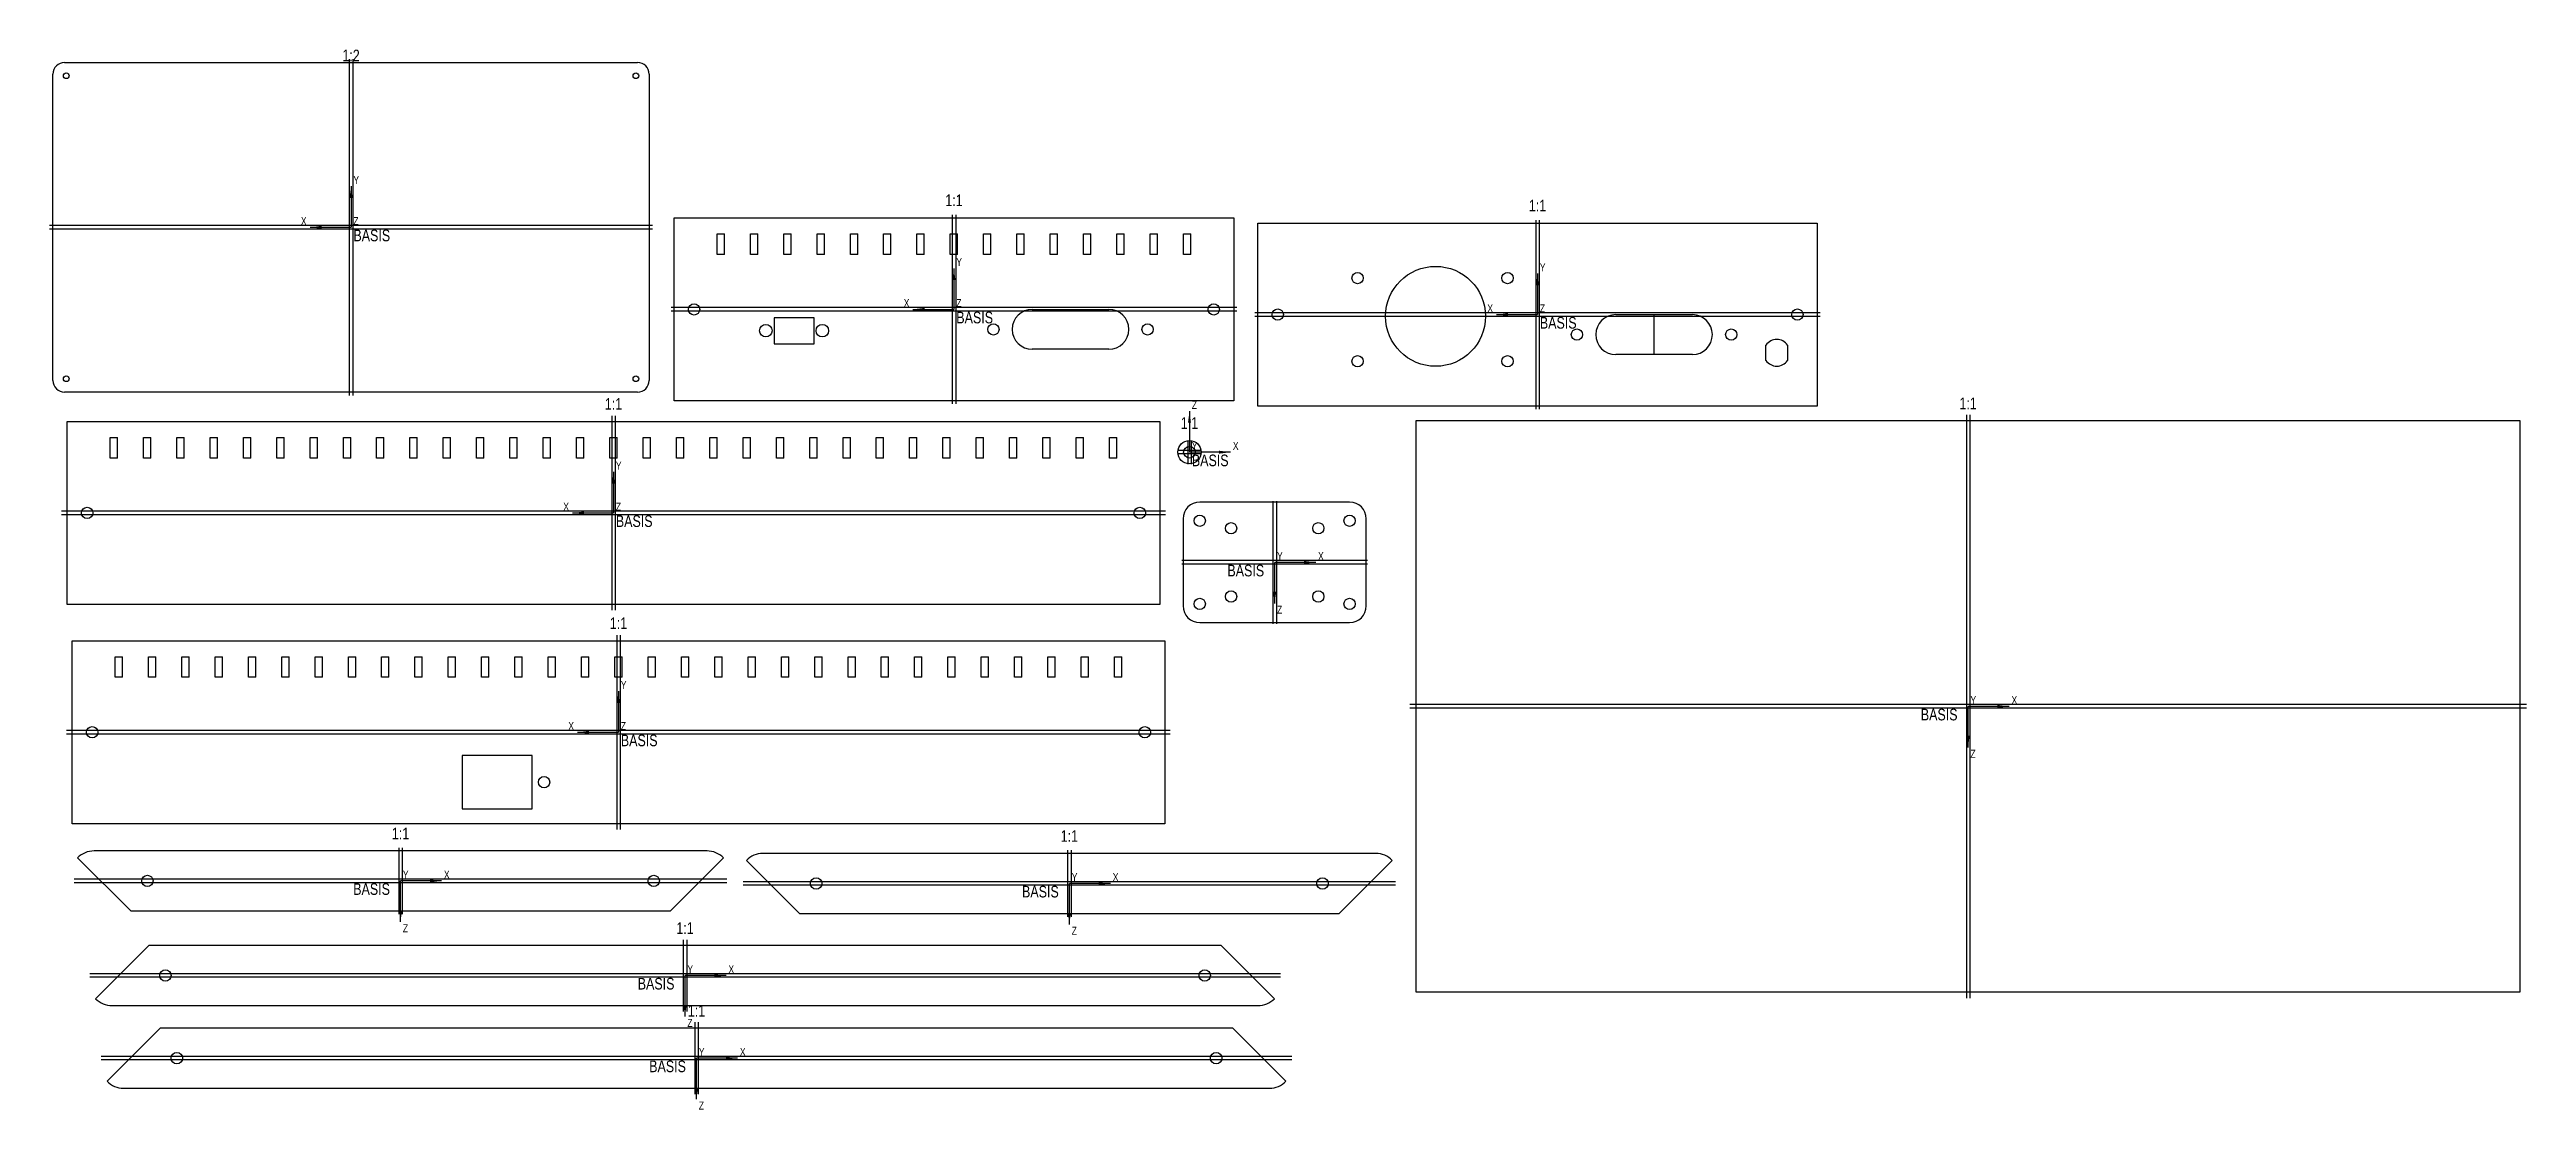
# Model space of a CAD drawing. Header units: millimetres. Extents: x 221 to 965, y -14 to 304.
import ezdxf

# ---------------------------------------------------------------- set-up
doc = ezdxf.new("R2010")
doc.units = ezdxf.units.MM
doc.header["$LTSCALE"] = 19.36
doc.layers.get('0').update_dxf_attribs({"linetype": 'CONTINUOUS'})
for name, color, linetype in [('_ACHSEN', 7, 'CONTINUOUS'), ('_NOTIZEN', 7, 'CONTINUOUS'), ('S-EBENEN', 7, 'CONTINUOUS'), ('S-KOORDINATENSYSTEM', 7, 'CONTINUOUS')]:
    doc.layers.add(name, color=color, linetype=linetype)
doc.styles.get("Standard").update_dxf_attribs({"font": 'txt', "width": 0.8})

msp = doc.modelspace()

# ---------------------------------------------------------------- linework, layer by layer
at = {"color": 7, "linetype": 'CONTINUOUS'}
for p, q in [((225.82, 300.03), (397.82, 300.03)), ((222.32, 204.53), (222.32, 296.53)), ((401.32, 296.53), (401.32, 204.53)), ((408.8, 198.38), (408.8, 253.38)), ((408.8, 253.38), (576.8, 253.38)), ((576.8, 253.38), (576.8, 198.38)), ((421.7, 242.38), (421.7, 248.58)), ((421.7, 248.58), (423.9, 248.58)), ((423.9, 242.38), (423.9, 248.58)), ((431.7, 242.38), (431.7, 248.58)), ((431.7, 248.58), (433.9, 248.58)), ((433.9, 242.38), (433.9, 248.58)), ((441.7, 242.38), (441.7, 248.58)), ((441.7, 248.58), (443.9, 248.58)), ((443.9, 242.38), (443.9, 248.58)), ((451.7, 242.38), (451.7, 248.58)), ((451.7, 248.58), (453.9, 248.58)), ((453.9, 242.38), (453.9, 248.58)), ((461.7, 242.38), (461.7, 248.58)), ((461.7, 248.58), (463.9, 248.58)), ((463.9, 242.38), (463.9, 248.58)), ((471.7, 242.38), (471.7, 248.58)), ((471.7, 248.58), (473.9, 248.58)), ((473.9, 242.38), (473.9, 248.58)), ((481.7, 242.38), (481.7, 248.58)), ((481.7, 248.58), (483.9, 248.58)), ((483.9, 242.38), (483.9, 248.58)), ((491.7, 242.38), (491.7, 248.58)), ((491.7, 248.58), (493.9, 248.58)), ((493.9, 242.38), (493.9, 248.58)), ((501.7, 242.38), (501.7, 248.58)), ((501.7, 248.58), (503.9, 248.58)), ((503.9, 242.38), (503.9, 248.58)), ((511.7, 242.38), (511.7, 248.58)), ((511.7, 248.58), (513.9, 248.58)), ((513.9, 242.38), (513.9, 248.58)), ((521.7, 248.58), (523.9, 248.58)), ((521.7, 242.38), (521.7, 248.58)), ((523.9, 242.38), (523.9, 248.58)), ((531.7, 248.58), (533.9, 248.58)), ((531.7, 242.38), (531.7, 248.58)), ((533.9, 242.38), (533.9, 248.58)), ((541.7, 248.58), (543.9, 248.58)), ((541.7, 242.38), (541.7, 248.58)), ((543.9, 242.38), (543.9, 248.58)), ((551.7, 248.58), (553.9, 248.58)), ((551.7, 242.38), (551.7, 248.58)), ((553.9, 242.38), (553.9, 248.58)), ((561.7, 248.58), (563.9, 248.58)), ((561.7, 242.38), (561.7, 248.58)), ((563.9, 242.38), (563.9, 248.58)), ((583.99, 196.79), (583.99, 251.79)), ((583.99, 251.79), (751.99, 251.79)), ((751.99, 251.79), (751.99, 196.79)), ((423.9, 242.38), (421.7, 242.38)), ((433.9, 242.38), (431.7, 242.38)), ((443.9, 242.38), (441.7, 242.38)), ((453.9, 242.38), (451.7, 242.38)), ((463.9, 242.38), (461.7, 242.38)), ((473.9, 242.38), (471.7, 242.38)), ((483.9, 242.38), (481.7, 242.38)), ((493.9, 242.38), (491.7, 242.38)), ((503.9, 242.38), (501.7, 242.38)), ((513.9, 242.38), (511.7, 242.38)), ((523.9, 242.38), (521.7, 242.38)), ((533.9, 242.38), (531.7, 242.38)), ((543.9, 242.38), (541.7, 242.38)), ((553.9, 242.38), (551.7, 242.38)), ((563.9, 242.38), (561.7, 242.38)), ((438.8, 223.38), (438.8, 215.48)), ((450.8, 223.38), (438.8, 223.38)), ((450.8, 215.48), (450.8, 223.38)), ((516.3, 225.88), (539.3, 225.88)), ((691.49, 224.29), (714.49, 224.29)), ((438.8, 215.48), (450.8, 215.48)), ((539.3, 213.88), (516.3, 213.88)), ((714.49, 212.29), (691.49, 212.29)), ((736.57, 210.51), (736.57, 215.17)), ((743.07, 215.17), (743.07, 210.51)), ((397.82, 201.03), (225.82, 201.03)), ((576.8, 198.38), (408.8, 198.38)), ((751.99, 196.79), (583.99, 196.79)), ((226.6, 137.22), (226.6, 192.22)), ((226.6, 192.22), (554.6, 192.22)), ((239.5, 181.22), (239.5, 187.42)), ((239.5, 187.42), (241.7, 187.42)), ((241.7, 181.22), (241.7, 187.42)), ((249.5, 181.22), (249.5, 187.42)), ((249.5, 187.42), (251.7, 187.42)), ((251.7, 181.22), (251.7, 187.42)), ((259.5, 181.22), (259.5, 187.42)), ((259.5, 187.42), (261.7, 187.42)), ((261.7, 181.22), (261.7, 187.42)), ((269.5, 181.22), (269.5, 187.42)), ((269.5, 187.42), (271.7, 187.42)), ((271.7, 181.22), (271.7, 187.42)), ((279.5, 181.22), (279.5, 187.42)), ((279.5, 187.42), (281.7, 187.42)), ((281.7, 181.22), (281.7, 187.42)), ((289.5, 181.22), (289.5, 187.42)), ((289.5, 187.42), (291.7, 187.42)), ((291.7, 181.22), (291.7, 187.42)), ((299.5, 181.22), (299.5, 187.42)), ((299.5, 187.42), (301.7, 187.42)), ((301.7, 181.22), (301.7, 187.42)), ((309.5, 181.22), (309.5, 187.42)), ((309.5, 187.42), (311.7, 187.42)), ((311.7, 181.22), (311.7, 187.42)), ((319.5, 181.22), (319.5, 187.42)), ((319.5, 187.42), (321.7, 187.42)), ((321.7, 181.22), (321.7, 187.42)), ((329.5, 181.22), (329.5, 187.42)), ((329.5, 187.42), (331.7, 187.42)), ((331.7, 181.22), (331.7, 187.42)), ((339.5, 181.22), (339.5, 187.42)), ((339.5, 187.42), (341.7, 187.42)), ((341.7, 181.22), (341.7, 187.42)), ((349.5, 181.22), (349.5, 187.42)), ((349.5, 187.42), (351.7, 187.42)), ((351.7, 181.22), (351.7, 187.42)), ((359.5, 181.22), (359.5, 187.42)), ((359.5, 187.42), (361.7, 187.42)), ((361.7, 181.22), (361.7, 187.42)), ((369.5, 181.22), (369.5, 187.42)), ((369.5, 187.42), (371.7, 187.42)), ((371.7, 181.22), (371.7, 187.42)), ((379.5, 181.22), (379.5, 187.42)), ((379.5, 187.42), (381.7, 187.42)), ((381.7, 181.22), (381.7, 187.42)), ((389.5, 181.22), (389.5, 187.42)), ((389.5, 187.42), (391.7, 187.42)), ((391.7, 181.22), (391.7, 187.42)), ((399.5, 181.22), (399.5, 187.42)), ((399.5, 187.42), (401.7, 187.42)), ((401.7, 181.22), (401.7, 187.42)), ((409.5, 181.22), (409.5, 187.42)), ((409.5, 187.42), (411.7, 187.42)), ((411.7, 181.22), (411.7, 187.42)), ((419.5, 187.42), (421.7, 187.42)), ((419.5, 181.22), (419.5, 187.42)), ((421.7, 181.22), (421.7, 187.42)), ((429.5, 187.42), (431.7, 187.42)), ((429.5, 181.22), (429.5, 187.42)), ((431.7, 181.22), (431.7, 187.42)), ((439.5, 187.42), (441.7, 187.42)), ((439.5, 181.22), (439.5, 187.42)), ((441.7, 181.22), (441.7, 187.42)), ((449.5, 187.42), (451.7, 187.42)), ((449.5, 181.22), (449.5, 187.42)), ((451.7, 181.22), (451.7, 187.42)), ((459.5, 187.42), (461.7, 187.42)), ((459.5, 181.22), (459.5, 187.42)), ((461.7, 181.22), (461.7, 187.42)), ((469.5, 187.42), (471.7, 187.42)), ((469.5, 181.22), (469.5, 187.42)), ((471.7, 181.22), (471.7, 187.42)), ((479.5, 187.42), (481.7, 187.42)), ((479.5, 181.22), (479.5, 187.42)), ((481.7, 181.22), (481.7, 187.42)), ((489.5, 187.42), (491.7, 187.42)), ((489.5, 181.22), (489.5, 187.42)), ((491.7, 181.22), (491.7, 187.42)), ((499.5, 187.42), (501.7, 187.42)), ((499.5, 181.22), (499.5, 187.42)), ((501.7, 181.22), (501.7, 187.42)), ((509.5, 187.42), (511.7, 187.42)), ((509.5, 181.22), (509.5, 187.42)), ((511.7, 181.22), (511.7, 187.42)), ((519.5, 187.42), (521.7, 187.42)), ((519.5, 181.22), (519.5, 187.42)), ((521.7, 181.22), (521.7, 187.42)), ((529.5, 187.42), (531.7, 187.42)), ((529.5, 181.22), (529.5, 187.42)), ((531.7, 181.22), (531.7, 187.42)), ((539.5, 187.42), (541.7, 187.42)), ((539.5, 181.22), (539.5, 187.42)), ((541.7, 181.22), (541.7, 187.42)), ((554.6, 192.22), (554.6, 137.22)), ((631.5, 192.38), (631.5, 20.88)), ((963, 192.38), (631.5, 192.38)), ((963, 20.88), (963, 192.38)), ((241.7, 181.22), (239.5, 181.22)), ((251.7, 181.22), (249.5, 181.22)), ((261.7, 181.22), (259.5, 181.22)), ((271.7, 181.22), (269.5, 181.22)), ((281.7, 181.22), (279.5, 181.22)), ((291.7, 181.22), (289.5, 181.22)), ((301.7, 181.22), (299.5, 181.22)), ((311.7, 181.22), (309.5, 181.22)), ((321.7, 181.22), (319.5, 181.22)), ((331.7, 181.22), (329.5, 181.22)), ((341.7, 181.22), (339.5, 181.22)), ((351.7, 181.22), (349.5, 181.22)), ((361.7, 181.22), (359.5, 181.22)), ((371.7, 181.22), (369.5, 181.22)), ((381.7, 181.22), (379.5, 181.22)), ((391.7, 181.22), (389.5, 181.22)), ((401.7, 181.22), (399.5, 181.22)), ((411.7, 181.22), (409.5, 181.22)), ((421.7, 181.22), (419.5, 181.22)), ((431.7, 181.22), (429.5, 181.22)), ((441.7, 181.22), (439.5, 181.22)), ((451.7, 181.22), (449.5, 181.22)), ((461.7, 181.22), (459.5, 181.22)), ((471.7, 181.22), (469.5, 181.22)), ((481.7, 181.22), (479.5, 181.22)), ((491.7, 181.22), (489.5, 181.22)), ((501.7, 181.22), (499.5, 181.22)), ((511.7, 181.22), (509.5, 181.22)), ((521.7, 181.22), (519.5, 181.22)), ((531.7, 181.22), (529.5, 181.22)), ((541.7, 181.22), (539.5, 181.22)), ((611.59, 167.99), (566.59, 167.99)), ((561.59, 162.99), (561.59, 136.79)), ((616.59, 136.79), (616.59, 162.99)), ((554.6, 137.22), (226.6, 137.22)), ((566.59, 131.79), (611.59, 131.79)), ((228.1, 71.36), (228.1, 126.36)), ((228.1, 126.36), (556.1, 126.36)), ((241, 115.36), (241, 121.56)), ((241, 121.56), (243.2, 121.56)), ((243.2, 115.36), (243.2, 121.56)), ((251, 115.36), (251, 121.56)), ((251, 121.56), (253.2, 121.56)), ((253.2, 115.36), (253.2, 121.56)), ((261, 115.36), (261, 121.56)), ((261, 121.56), (263.2, 121.56)), ((263.2, 115.36), (263.2, 121.56)), ((271, 115.36), (271, 121.56)), ((271, 121.56), (273.2, 121.56)), ((273.2, 115.36), (273.2, 121.56)), ((281, 115.36), (281, 121.56)), ((281, 121.56), (283.2, 121.56)), ((283.2, 115.36), (283.2, 121.56)), ((291, 115.36), (291, 121.56)), ((291, 121.56), (293.2, 121.56)), ((293.2, 115.36), (293.2, 121.56)), ((301, 115.36), (301, 121.56)), ((301, 121.56), (303.2, 121.56)), ((303.2, 115.36), (303.2, 121.56)), ((311, 115.36), (311, 121.56)), ((311, 121.56), (313.2, 121.56)), ((313.2, 115.36), (313.2, 121.56)), ((321, 115.36), (321, 121.56)), ((321, 121.56), (323.2, 121.56)), ((323.2, 115.36), (323.2, 121.56)), ((331, 115.36), (331, 121.56)), ((331, 121.56), (333.2, 121.56)), ((333.2, 115.36), (333.2, 121.56)), ((341, 115.36), (341, 121.56)), ((341, 121.56), (343.2, 121.56)), ((343.2, 115.36), (343.2, 121.56)), ((351, 115.36), (351, 121.56)), ((351, 121.56), (353.2, 121.56)), ((353.2, 115.36), (353.2, 121.56)), ((361, 115.36), (361, 121.56)), ((361, 121.56), (363.2, 121.56)), ((363.2, 115.36), (363.2, 121.56)), ((371, 115.36), (371, 121.56)), ((371, 121.56), (373.2, 121.56)), ((373.2, 115.36), (373.2, 121.56)), ((381, 115.36), (381, 121.56)), ((381, 121.56), (383.2, 121.56)), ((383.2, 115.36), (383.2, 121.56)), ((391, 115.36), (391, 121.56)), ((391, 121.56), (393.2, 121.56)), ((393.2, 115.36), (393.2, 121.56)), ((401, 115.36), (401, 121.56)), ((401, 121.56), (403.2, 121.56)), ((403.2, 115.36), (403.2, 121.56)), ((411, 115.36), (411, 121.56)), ((411, 121.56), (413.2, 121.56)), ((413.2, 115.36), (413.2, 121.56)), ((421, 121.56), (423.2, 121.56)), ((421, 115.36), (421, 121.56)), ((423.2, 115.36), (423.2, 121.56)), ((431, 121.56), (433.2, 121.56)), ((431, 115.36), (431, 121.56)), ((433.2, 115.36), (433.2, 121.56)), ((441, 121.56), (443.2, 121.56)), ((441, 115.36), (441, 121.56)), ((443.2, 115.36), (443.2, 121.56)), ((451, 121.56), (453.2, 121.56)), ((451, 115.36), (451, 121.56)), ((453.2, 115.36), (453.2, 121.56)), ((461, 121.56), (463.2, 121.56)), ((461, 115.36), (461, 121.56)), ((463.2, 115.36), (463.2, 121.56)), ((471, 121.56), (473.2, 121.56)), ((471, 115.36), (471, 121.56)), ((473.2, 115.36), (473.2, 121.56)), ((481, 121.56), (483.2, 121.56)), ((481, 115.36), (481, 121.56)), ((483.2, 115.36), (483.2, 121.56)), ((491, 121.56), (493.2, 121.56)), ((491, 115.36), (491, 121.56)), ((493.2, 115.36), (493.2, 121.56)), ((501, 121.56), (503.2, 121.56)), ((501, 115.36), (501, 121.56)), ((503.2, 115.36), (503.2, 121.56)), ((511, 121.56), (513.2, 121.56)), ((511, 115.36), (511, 121.56)), ((513.2, 115.36), (513.2, 121.56)), ((521, 121.56), (523.2, 121.56)), ((521, 115.36), (521, 121.56)), ((523.2, 115.36), (523.2, 121.56)), ((531, 121.56), (533.2, 121.56)), ((531, 115.36), (531, 121.56)), ((533.2, 115.36), (533.2, 121.56)), ((541, 121.56), (543.2, 121.56)), ((541, 115.36), (541, 121.56)), ((543.2, 115.36), (543.2, 121.56)), ((556.1, 126.36), (556.1, 71.36)), ((243.2, 115.36), (241, 115.36)), ((253.2, 115.36), (251, 115.36)), ((263.2, 115.36), (261, 115.36)), ((273.2, 115.36), (271, 115.36)), ((283.2, 115.36), (281, 115.36)), ((293.2, 115.36), (291, 115.36)), ((303.2, 115.36), (301, 115.36)), ((313.2, 115.36), (311, 115.36)), ((323.2, 115.36), (321, 115.36)), ((333.2, 115.36), (331, 115.36)), ((343.2, 115.36), (341, 115.36)), ((353.2, 115.36), (351, 115.36)), ((363.2, 115.36), (361, 115.36)), ((373.2, 115.36), (371, 115.36)), ((383.2, 115.36), (381, 115.36)), ((393.2, 115.36), (391, 115.36)), ((403.2, 115.36), (401, 115.36)), ((413.2, 115.36), (411, 115.36)), ((423.2, 115.36), (421, 115.36)), ((433.2, 115.36), (431, 115.36)), ((443.2, 115.36), (441, 115.36)), ((453.2, 115.36), (451, 115.36)), ((463.2, 115.36), (461, 115.36)), ((473.2, 115.36), (471, 115.36)), ((483.2, 115.36), (481, 115.36)), ((493.2, 115.36), (491, 115.36)), ((503.2, 115.36), (501, 115.36)), ((513.2, 115.36), (511, 115.36)), ((523.2, 115.36), (521, 115.36)), ((533.2, 115.36), (531, 115.36)), ((543.2, 115.36), (541, 115.36)), ((345.19, 91.86), (345.19, 75.86)), ((366.19, 91.86), (345.19, 91.86)), ((366.19, 75.86), (366.19, 91.86)), ((345.19, 75.86), (366.19, 75.86)), ((556.1, 71.36), (228.1, 71.36)), ((245.67, 45.21), (229.72, 61.16)), ((418.67, 63.21), (234.67, 63.21)), ((423.62, 61.16), (407.67, 45.21)), ((446.45, 44.44), (430.5, 60.39)), ((619.45, 62.44), (435.45, 62.44)), ((624.4, 60.39), (608.45, 44.44)), ((245.67, 45.21), (407.67, 45.21)), ((446.45, 44.44), (608.45, 44.44)), ((235.12, 18.84), (251.07, 34.79)), ((573.07, 34.79), (251.07, 34.79)), ((573.07, 34.79), (589.02, 18.84)), ((240.07, 16.79), (584.07, 16.79)), ((631.5, 20.88), (963, 20.88)), ((238.57, -5.98), (254.52, 9.97)), ((576.52, 9.97), (254.52, 9.97)), ((576.52, 9.97), (592.47, -5.98)), ((243.52, -8.03), (587.52, -8.03))]:
    msp.add_line(p, q, dxfattribs=at)
at = {"color": 6, "linetype": 'CONTINUOUS'}
msp.add_line((702.99, 212.29), (702.99, 224.29), dxfattribs=at)
at = {"color": 7, "linetype": 'CONTINUOUS'}
for centre, radius in [((226.32, 296.03), 0.85), ((397.32, 296.03), 0.85), ((637.39, 223.79), 15), ((613.99, 235.29), 1.7), ((658.99, 235.29), 1.7), ((414.8, 225.88), 1.7), ((570.8, 225.88), 1.7), ((589.99, 224.29), 1.7), ((745.99, 224.29), 1.7), ((436.33, 219.46), 1.88), ((453.28, 219.46), 1.88), ((504.65, 219.88), 1.7), ((550.95, 219.88), 1.7), ((679.84, 218.29), 1.7), ((726.14, 218.29), 1.7), ((613.99, 210.29), 1.7), ((658.99, 210.29), 1.7), ((226.32, 205.03), 0.85), ((397.32, 205.03), 0.85), ((563.51, 182.98), 3.5), ((563.51, 182.98), 1.75), ((232.6, 164.72), 1.7), ((548.6, 164.72), 1.7), ((234.1, 98.86), 1.7), ((550.1, 98.86), 1.7), ((369.75, 83.86), 1.7), ((250.67, 54.21), 1.7), ((402.67, 54.21), 1.7), ((451.45, 53.44), 1.7), ((603.45, 53.44), 1.7), ((256.07, 25.79), 1.7), ((568.07, 25.79), 1.7), ((259.52, 0.97), 1.7), ((571.52, 0.97), 1.7)]:
    msp.add_circle(centre, radius, dxfattribs=at)
for centre, radius, start, end in [((225.82, 296.53), 3.5, 90, 180), ((397.82, 296.53), 3.5, 0, 90), ((516.3, 219.88), 6, 90, 270), ((539.3, 219.88), 6, 270, 90), ((691.49, 218.29), 6, 90, 270), ((714.49, 218.29), 6, 270, 90), ((739.82, 212.84), 4, 35.65909, 144.34091), ((739.82, 212.84), 4, 215.65909, 324.34091), ((225.82, 204.53), 3.5, 180, 270), ((397.82, 204.53), 3.5, 270, 360), ((566.59, 162.99), 5, 90, 180), ((611.59, 162.99), 5, 0, 90), ((566.59, 136.79), 5, 180, 270), ((611.59, 136.79), 5, 270, 360), ((234.67, 56.21), 7, 90, 135), ((418.67, 56.21), 7, 45, 90), ((435.45, 55.44), 7, 90, 135), ((619.45, 55.44), 7, 45, 90), ((240.07, 23.79), 7, 225, 270), ((584.07, 23.79), 7, 270, 315), ((243.52, -1.03), 7, 225, 270), ((587.52, -1.03), 7, 270, 315)]:
    msp.add_arc(centre, radius, start, end, dxfattribs=at)
at = {"layer": '_ACHSEN', "color": 7, "linetype": 'CONTINUOUS'}
for centre in [(566.59, 162.39), (611.59, 162.39), (575.99, 160.14), (602.19, 160.14), (575.99, 139.64), (602.19, 139.64), (566.59, 137.39), (611.59, 137.39)]:
    msp.add_circle(centre, 1.7, dxfattribs=at)
at = {"layer": 'S-EBENEN', "color": 7, "linetype": 'CONTINUOUS'}
for p, q in [((311.29, 301.06), (311.29, 200.01)), ((492.28, 254.26), (492.28, 197.5)), ((402.34, 251.06), (221.3, 251.06)), ((667.46, 252.68), (667.46, 195.91)), ((577.69, 226.41), (407.92, 226.41)), ((752.87, 224.82), (583.11, 224.82)), ((390.07, 193.89), (390.07, 135.56)), ((797.78, 194.24), (797.78, 19.01)), ((564.04, 186.53), (564.04, 179.43)), ((567.09, 183.51), (559.94, 183.51)), ((556.26, 165.25), (224.93, 165.25)), ((589.62, 168.32), (589.62, 131.46)), ((616.92, 149.36), (561.26, 149.36)), ((391.57, 128.03), (391.57, 69.7)), ((964.87, 106.1), (629.64, 106.1)), ((557.76, 99.39), (226.43, 99.39)), ((327.19, 64.19), (327.19, 44.24)), ((527.98, 63.42), (527.98, 43.47)), ((424.59, 53.68), (228.74, 53.68)), ((625.37, 52.92), (429.52, 52.92)), ((412.6, 36.56), (412.6, 15.02)), ((590.8, 25.26), (233.35, 25.26)), ((416.05, 11.74), (416.05, -9.81)), ((594.24, 0.44), (236.8, 0.44))]:
    msp.add_line(p, q, dxfattribs=at)
at = {"layer": 'S-EBENEN', "color": 9, "linetype": 'CONTINUOUS'}
for p, q in [((312.35, 301.06), (312.35, 200.01)), ((493.33, 254.26), (493.33, 197.5)), ((402.34, 250), (221.3, 250)), ((668.52, 252.68), (668.52, 195.91)), ((577.69, 225.35), (407.92, 225.35)), ((752.87, 223.76), (583.11, 223.76)), ((391.12, 193.89), (391.12, 135.56)), ((796.73, 194.24), (796.73, 19.01)), ((562.99, 186.53), (562.99, 179.43)), ((567.09, 182.45), (559.94, 182.45)), ((556.26, 164.2), (224.93, 164.2)), ((588.56, 168.32), (588.56, 131.46)), ((616.92, 150.42), (561.26, 150.42)), ((392.62, 128.03), (392.62, 69.7)), ((964.87, 107.15), (629.64, 107.15)), ((557.76, 98.33), (226.43, 98.33)), ((326.14, 64.19), (326.14, 44.24)), ((526.92, 63.42), (526.92, 43.47)), ((424.59, 54.74), (228.74, 54.74)), ((625.37, 53.97), (429.52, 53.97)), ((411.55, 36.56), (411.55, 15.02)), ((590.8, 26.32), (233.35, 26.32)), ((414.99, 11.74), (414.99, -9.81)), ((594.24, 1.49), (236.8, 1.49))]:
    msp.add_line(p, q, dxfattribs=at)
at = {"layer": 'S-KOORDINATENSYSTEM', "color": 7, "linetype": 'CONTINUOUS', "true_color": 0x33ff33}
for p, q in [((311.82, 262.85), (311.82, 250.53)), ((492.8, 238.2), (492.8, 225.88)), ((667.99, 236.61), (667.99, 224.29)), ((390.6, 177.04), (390.6, 164.72)), ((392.1, 111.18), (392.1, 98.86))]:
    msp.add_line(p, q, dxfattribs=at)
at = {"layer": 'S-KOORDINATENSYSTEM', "color": 7, "linetype": 'CONTINUOUS', "true_color": 0xff3333}
for p, q in [((299.5, 250.53), (311.82, 250.53)), ((480.48, 225.88), (492.8, 225.88)), ((655.67, 224.29), (667.99, 224.29)), ((575.83, 182.98), (563.51, 182.98)), ((378.28, 164.72), (390.6, 164.72)), ((601.41, 149.89), (589.09, 149.89)), ((809.57, 106.63), (797.25, 106.63)), ((379.78, 98.86), (392.1, 98.86)), ((338.99, 54.21), (326.67, 54.21)), ((539.77, 53.44), (527.45, 53.44)), ((424.39, 25.79), (412.07, 25.79)), ((427.84, 0.97), (415.52, 0.97))]:
    msp.add_line(p, q, dxfattribs=at)
at = {"layer": 'S-KOORDINATENSYSTEM', "color": 7, "linetype": 'CONTINUOUS', "true_color": 0x33ffff}
for p, q in [((563.51, 195.3), (563.51, 182.98)), ((589.09, 137.57), (589.09, 149.89)), ((797.25, 94.31), (797.25, 106.63)), ((326.67, 41.89), (326.67, 54.21)), ((527.45, 41.12), (527.45, 53.44)), ((412.07, 13.47), (412.07, 25.79)), ((415.52, -11.35), (415.52, 0.97))]:
    msp.add_line(p, q, dxfattribs=at)
at = {"layer": 'S-KOORDINATENSYSTEM', "color": 7, "linetype": 'CONTINUOUS', "true_color": 0x33ff33}
for points in [[(311.82, 262.85), (312.27, 259.35), (311.37, 259.35)], [(492.8, 238.2), (493.25, 234.7), (492.35, 234.7)], [(667.99, 236.61), (668.44, 233.11), (667.54, 233.11)], [(390.6, 177.04), (391.05, 173.54), (390.15, 173.54)], [(392.1, 111.18), (392.55, 107.68), (391.65, 107.68)]]:
    msp.add_solid(points, dxfattribs=at)
at = {"layer": 'S-KOORDINATENSYSTEM', "color": 7, "linetype": 'CONTINUOUS', "true_color": 0xff3333}
for points in [[(299.5, 250.53), (303, 250.98), (303, 250.08)], [(480.48, 225.88), (483.98, 226.33), (483.98, 225.43)], [(655.67, 224.29), (659.17, 224.74), (659.17, 223.84)], [(575.83, 182.98), (572.33, 182.53), (572.33, 183.43)], [(378.28, 164.72), (381.78, 165.17), (381.78, 164.27)], [(601.41, 149.89), (597.91, 149.44), (597.91, 150.34)], [(809.57, 106.63), (806.07, 106.18), (806.07, 107.08)], [(379.78, 98.86), (383.28, 99.31), (383.28, 98.41)], [(338.99, 54.21), (335.49, 53.76), (335.49, 54.66)], [(539.77, 53.44), (536.27, 52.99), (536.27, 53.89)], [(424.39, 25.79), (420.89, 25.34), (420.89, 26.24)], [(427.84, 0.97), (424.34, 0.52), (424.34, 1.42)]]:
    msp.add_solid(points, dxfattribs=at)
at = {"layer": 'S-KOORDINATENSYSTEM', "color": 7, "linetype": 'CONTINUOUS', "true_color": 0x33ffff}
for points in [[(563.51, 195.3), (563.96, 191.8), (563.06, 191.8)], [(589.09, 137.57), (588.64, 141.07), (589.54, 141.07)], [(797.25, 94.31), (796.8, 97.81), (797.7, 97.81)], [(326.67, 41.89), (326.22, 45.39), (327.12, 45.39)], [(527.45, 41.12), (527, 44.62), (527.9, 44.62)], [(412.07, 13.47), (411.62, 16.97), (412.52, 16.97)], [(415.52, -11.35), (415.07, -7.85), (415.97, -7.85)]]:
    msp.add_solid(points, dxfattribs=at)

# ---------------------------------------------------------------- texts
at = {"layer": '_NOTIZEN', "color": 2, "linetype": 'CONTINUOUS', "char_height": 3.5, "attachment_point": 2, "line_spacing_factor": 0.9}
for s, insert, width in [('1:2', (311.82, 303.88), 9), ('1:1', (492.8, 260.39), 7.875), ('1:1', (667.99, 258.8), 7.875), ('1:1', (390.6, 199.23), 7.875), ('1:1', (563.51, 193.48), 7.875), ('1:1', (797.25, 199.38), 7.875), ('1:1', (392.1, 133.37), 7.875), ('1:1', (326.67, 70.22), 7.875), ('1:1', (527.45, 69.45), 7.875), ('1:1', (412.07, 41.8), 7.875), ('1:1', (415.52, 16.97), 7.875)]:
    msp.add_mtext(s, dxfattribs=dict(at, insert=insert, width=width))
at = {"layer": 'S-KOORDINATENSYSTEM', "color": 7, "linetype": 'CONTINUOUS', "true_color": 0x33ff33, "char_height": 2.39, "width": 3.0685, "attachment_point": 1, "line_spacing_factor": 0.9}
for insert in [(312.52, 265.94), (493.51, 241.29), (668.69, 239.7), (564.22, 186.07), (391.3, 180.14), (589.79, 152.98), (392.8, 114.27), (797.96, 109.72), (327.37, 57.3), (528.15, 56.54), (412.78, 28.88), (416.22, 4.06)]:
    msp.add_mtext('Y', dxfattribs=dict(at, insert=insert))
at = {"layer": 'S-KOORDINATENSYSTEM', "color": 7, "linetype": 'CONTINUOUS', "true_color": 0xff3333, "char_height": 2.39, "width": 3.0685, "attachment_point": 1, "line_spacing_factor": 0.9}
for insert in [(296.75, 253.62), (477.73, 228.97), (652.92, 227.38), (576.54, 186.07), (375.53, 167.82), (602.11, 152.98), (810.28, 109.72), (377.03, 101.95), (339.69, 57.3), (540.47, 56.54), (425.1, 28.88), (428.54, 4.06)]:
    msp.add_mtext('X', dxfattribs=dict(at, insert=insert))
at = {"layer": 'S-KOORDINATENSYSTEM', "color": 7, "linetype": 'CONTINUOUS', "true_color": 0x33ffff, "char_height": 2.39, "width": 2.8128, "attachment_point": 1, "line_spacing_factor": 0.9}
for insert in [(312.52, 253.62), (493.51, 228.97), (668.69, 227.38), (564.22, 198.39), (391.3, 167.82), (589.79, 136.86), (392.8, 101.95), (797.96, 93.6), (327.37, 41.19), (528.15, 40.42), (412.78, 12.77), (416.22, -12.06)]:
    msp.add_mtext('Z', dxfattribs=dict(at, insert=insert))
at = {"layer": 'S-KOORDINATENSYSTEM', "color": 7, "linetype": 'CONTINUOUS', "char_height": 3.5, "width": 20.25, "attachment_point": 1, "line_spacing_factor": 0.9}
for insert in [(312.52, 249.83), (493.51, 225.18), (668.69, 223.59), (564.22, 182.27), (391.3, 164.02), (574.89, 149.18), (783.05, 105.92), (392.8, 98.16), (312.46, 53.51), (513.24, 52.74), (397.87, 25.09), (401.31, 0.26)]:
    msp.add_mtext('BASIS', dxfattribs=dict(at, insert=insert))

doc.saveas('drawing.dxf')
